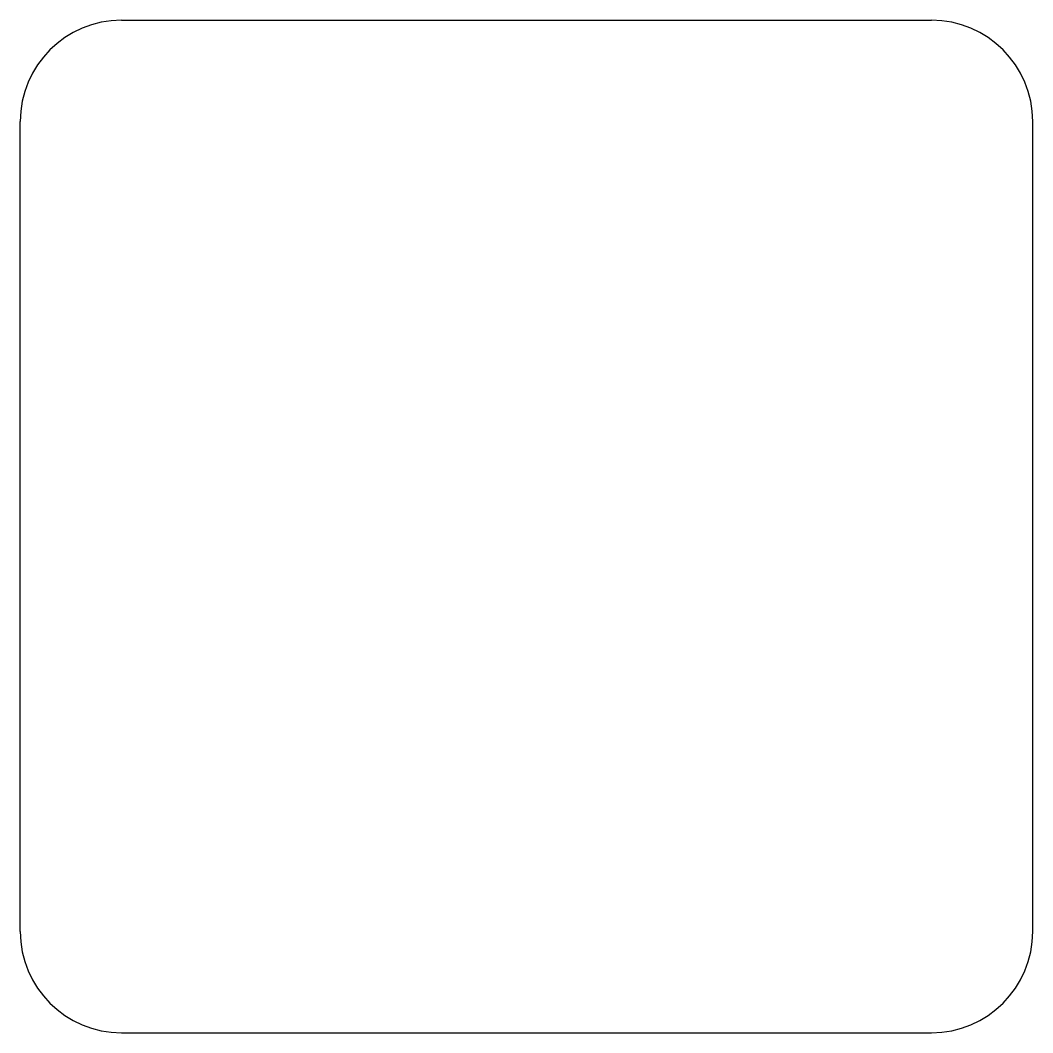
# Model space of a CAD drawing. Header units: millimetres. Extents: x -75 to 75, y -75 to 75.
import ezdxf

# ---------------------------------------------------------------- set-up
doc = ezdxf.new("R2010")
doc.units = ezdxf.units.MM

msp = doc.modelspace()

# ---------------------------------------------------------------- linework, layer by layer
at = {"color": 7, "linetype": 'Continuous', "lineweight": 25}
for p, q in [((-60, 75), (60, 75)), ((-75, -60), (-75, 60)), ((75, -60), (75, 60)), ((-60, -75), (60, -75))]:
    msp.add_line(p, q, dxfattribs=at)
for centre, start, end in [((-60, 60), 90, 180), ((60, 60), 0, 90), ((60, -60), 270, 0), ((-60, -60), 180, 270)]:
    msp.add_arc(centre, 15, start, end, dxfattribs=at)

doc.saveas('drawing.dxf')
